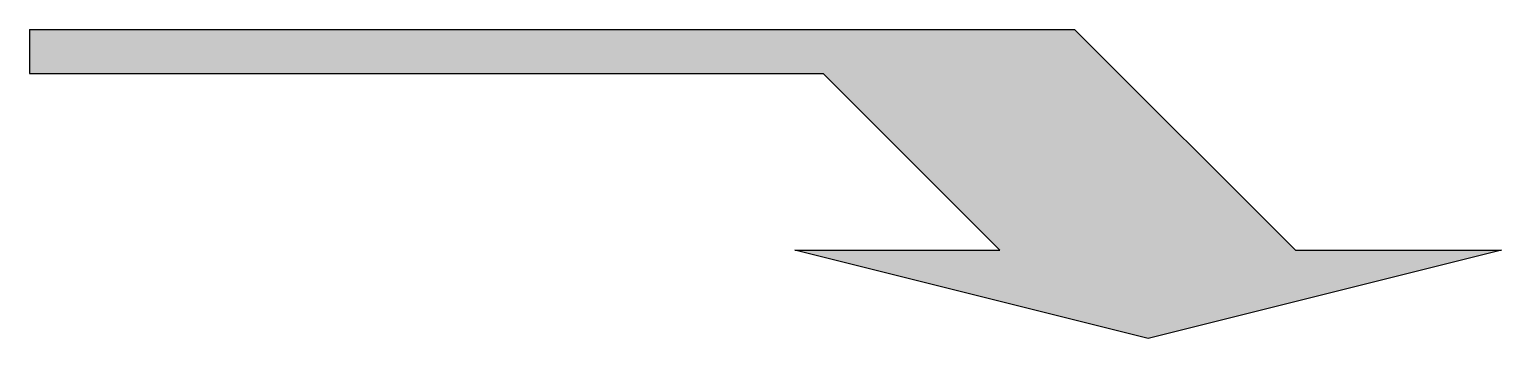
# Model space of a CAD drawing. Extents: x -0.04 to 4.96, y 4.5 to 5.55.
import ezdxf

# ---------------------------------------------------------------- set-up
doc = ezdxf.new("R2010")
doc.units = 0
doc.header["$LTSCALE"] = 15
doc.header["$MEASUREMENT"] = 0
doc.layers.get('0').update_dxf_attribs({"linetype": 'CONTINUOUS'})

msp = doc.modelspace()

# ---------------------------------------------------------------- hatches: boundary and pattern name
msp.add_hatch(color=256).paths.add_polyline_path([(3.5097, 5.5515), (-0.0403, 5.5515), (-0.0403, 5.4015), (2.6556, 5.4015), (3.2556, 4.8015), (2.5597, 4.8015), (3.7597, 4.5015), (4.9597, 4.8015), (4.2597, 4.8015)])

# ---------------------------------------------------------------- linework, layer by layer
for p, q in [((-0.0403, 5.5515), (3.5097, 5.5515)), ((-0.0403, 5.5515), (-0.0403, 5.4015)), ((3.5097, 5.5515), (4.2597, 4.8015)), ((-0.0403, 5.4015), (2.6556, 5.4015)), ((2.6556, 5.4015), (3.2556, 4.8015)), ((2.5597, 4.8015), (3.2556, 4.8015)), ((3.7597, 4.5015), (2.5597, 4.8015)), ((4.9597, 4.8015), (3.7597, 4.5015)), ((4.2597, 4.8015), (4.9597, 4.8015))]:
    msp.add_line(p, q)

doc.saveas('drawing.dxf')
